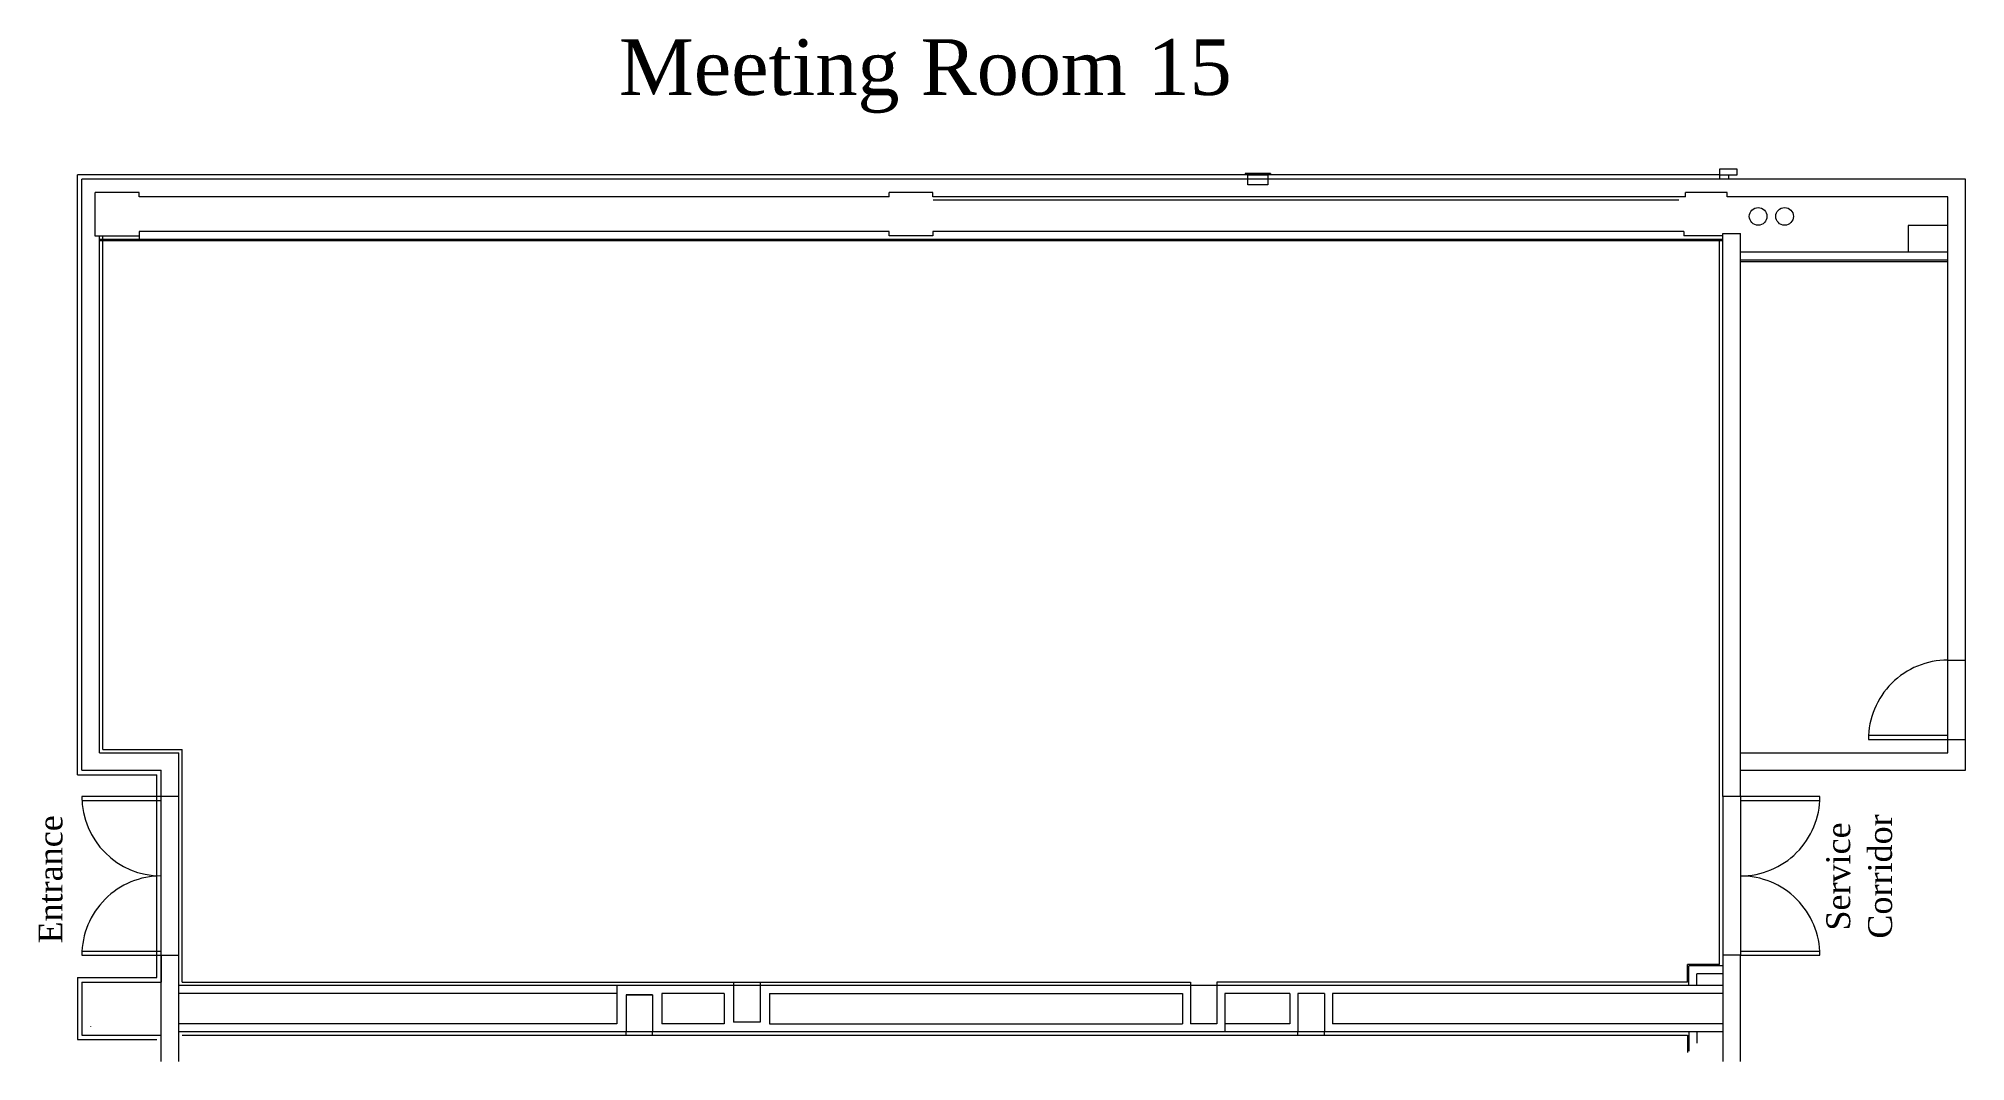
# Model space of a CAD drawing. Header units: inches. Extents: x 797 to 1670, y 8336 to 8800.
import ezdxf

# ---------------------------------------------------------------- set-up
doc = ezdxf.new("R2010")
doc.units = ezdxf.units.IN
doc.header["$LTSCALE"] = 4.8
doc.header["$MEASUREMENT"] = 0
doc.layers.get('0').update_dxf_attribs({"lineweight": 15})
for name, color, linetype, lineweight in [('A-CONC-OPNG', 3, 'Continuous', 15), ('A-DOOR', 2, 'Continuous', 15), ('A-FLOR-HRAL', 5, 'Continuous', 15), ('A-PLMB', 5, 'Continuous', 15), ('A-WALL-FI1H', 25, 'Continuous', 15), ('A-WALL-FNSH', 251, 'Continuous', 15), ('A-WALL-FULL', 7, 'Continuous', 15), ('A-WALL-FULL-ACC', 6, 'Continuous', 15), ('A-WALL-HEAD', 14, 'Continuous', 15), ('A-WALL-JAMB', 2, 'Continuous', 15), ('FSPEQPA', 251, 'Continuous', 15), ('None', 7, 'Continuous', 5), ('P-EQPM', 7, 'Continuous', 15)]:
    doc.layers.add(name, color=color, linetype=linetype, lineweight=lineweight)
doc.styles.add('Times New Roman', font='Times New Roman')
doc.styles.add('Times New Roman (bold)', font='Times New Roman')

# ---------------------------------------------------------------- blocks, each defined once
blk = doc.blocks.new('Group-1')
at = {"color": 7, "linetype": 'Continuous', "lineweight": 15}
blk.add_lwpolyline([(361.41, -130.66), (325.41, -130.66), (325.41, -132.41), (361.41, -132.41, 0.414214), (325.41, -96.41, 0.414214), (361.41, -60.41), (325.41, -60.41), (325.41, -62.16), (361.41, -62.16)], format="xyb", dxfattribs=at)
blk = doc.blocks.new('Group-2-1')
at = {"color": 7, "linetype": 'Continuous', "lineweight": 15}
blk.add_lwpolyline([(-426.59, -62.16), (-390.59, -62.16), (-390.59, -60.41), (-426.59, -60.41), (-426.59, -60.41, 0.414205), (-390.59, -96.41), (-390.59, -96.41, 0.414214), (-426.59, -132.41), (-390.59, -132.41), (-390.59, -130.66), (-426.59, -130.66)], format="xyb", dxfattribs=at)
blk = doc.blocks.new('Group-3-1')
at = {"color": 7, "linetype": 'Continuous', "lineweight": 15}
blk.add_lwpolyline([(419.41, 1.47, 0.414214), (383.41, -34.53), (419.41, -34.53), (419.41, -32.78), (383.41, -32.78)], format="xyb", dxfattribs=at)
blk = doc.blocks.new('FXC')
at = {"layer": 'P-EQPM', "color": 7, "linetype": 'Continuous', "lineweight": 15}
for p, q in [((-5.75, 5), (-5.75, 4.5)), ((5.75, 5), (-5.75, 5)), ((5.75, 4.5), (-5.75, 4.5)), ((5.75, 5), (5.75, 4.5))]:
    blk.add_line(p, q, dxfattribs=at)
blk.add_lwpolyline([(-4.5, 4.5), (4.5, 4.5), (4.5, 0), (-4.5, 0)], close=True, dxfattribs=at)
blk = doc.blocks.new('FX')
at = {"layer": 'FSPEQPA', "color": 7, "rotation": -90}
blk.add_blockref('FXC', (-4.5, 0), dxfattribs=at)
blk = doc.blocks.new('Group-4-1')
at = {"layer": 'A-CONC-OPNG', "color": 7, "linetype": 'Continuous', "lineweight": 15}
blk.add_lwpolyline([(401.41, 186.47), (419.41, 186.47), (419.41, 198.47), (401.41, 198.47)], close=True, dxfattribs=at)
at = {"layer": 'A-PLMB', "color": 7, "linetype": 'Continuous', "lineweight": 15}
for centre in [(333.41, 202.61), (345.41, 202.61)]:
    blk.add_circle(centre, 4, dxfattribs=at)
at = {"layer": 'A-WALL-FI1H', "color": 7, "linetype": 'Continuous', "lineweight": 15}
blk.add_line((-422.59, -164.64), (-422.59, -164.53), dxfattribs=at)
at = {"layer": 'A-WALL-FNSH', "color": 7, "linetype": 'Continuous', "lineweight": 15}
for p, q in [((-428.59, -50.53), (-428.59, 221.47)), ((315.91, 221.47), (-428.59, 221.47)), ((297.41, 209.99), (-40.59, 209.98)), ((-417.09, -39.03), (-417.09, 193.62)), ((-38.59, 191.47), (-418.59, 191.47)), ((317.41, 191.47), (-58.84, 191.47)), ((315.91, 191.47), (297.41, 191.47)), ((315.91, -136.53), (315.91, 191.47)), ((325.41, 182.22), (419.41, 182.22)), ((-417.09, -39.03), (-381.09, -39.03)), ((-381.09, -144.53), (-381.09, -39.03)), ((-428.59, -50.53), (-392.59, -50.53)), ((-392.59, -142.53), (-392.59, -50.53)), ((315.91, -136.53), (301.41, -136.53)), ((301.41, -144.53), (301.41, -136.53)), ((-428.59, -142.53), (-392.59, -142.53)), ((-428.59, -142.53), (-428.59, -170.53)), ((-381.09, -144.53), (76.03, -144.53)), ((-131.09, -144.53), (-131.09, -146.03)), ((-119.09, -144.53), (-119.09, -146.03)), ((76.03, -144.53), (76.03, -146.03)), ((301.41, -144.53), (88.03, -144.53)), ((88.03, -144.53), (88.03, -146.03)), ((-428.59, -170.53), (-392.59, -170.53)), ((-381.09, -168.53), (301.41, -168.53)), ((-179.84, -168.53), (-179.84, -167.03)), ((-167.84, -168.53), (-167.84, -167.03)), ((124.78, -168.53), (124.78, -167.03)), ((136.78, -168.53), (136.78, -167.03)), ((301.41, -168.53), (301.41, -176.53))]:
    blk.add_line(p, q, dxfattribs=at)
at = {"layer": 'A-WALL-FULL', "color": 7, "linetype": 'Continuous', "lineweight": 15}
for p, q in [((-400.59, 193.62), (-418.59, 193.62)), ((-60.59, 195.72), (-400.59, 195.72)), ((-400.59, 195.72), (-400.59, 192.1)), ((-60.59, 193.72), (-60.59, 195.72)), ((-40.84, 193.72), (-60.59, 193.72)), ((-40.84, 195.72), (-40.84, 193.72)), ((299.66, 195.72), (-40.84, 195.72)), ((299.66, 195.72), (299.66, 193.72)), ((317.41, 193.72), (299.66, 193.72)), ((-39.22, 192.1), (-418.59, 192.1)), ((317.41, 192.1), (-58.84, 192.1)), ((317.41, 192.1), (298.03, 192.1)), ((325.41, 186.47), (419.41, 186.47)), ((325.41, 182.85), (419.41, 182.85)), ((317.41, -137.15), (302.03, -137.15)), ((302.03, -146.03), (302.03, -137.15)), ((-124.87, -146.03), (-382.59, -146.03)), ((-184.09, -146.03), (-184.09, -163.4)), ((-131.09, -146.03), (-131.09, -162.78)), ((24.88, -146.03), (-124.87, -146.03)), ((-119.09, -146.03), (-119.09, -162.78)), ((317.41, -146.03), (24.88, -146.03)), ((76.03, -146.03), (76.03, -163.4)), ((88.03, -146.03), (88.03, -163.4)), ((317.41, -140.78), (305.66, -140.78)), ((305.66, -146.03), (305.66, -140.78)), ((-184.09, -149.65), (-382.59, -149.65)), ((-179.84, -150.28), (-179.84, -167.03)), ((-179.84, -150.28), (-167.84, -150.28)), ((-167.84, -150.28), (-179.84, -150.28)), ((-167.84, -150.28), (-167.84, -167.03)), ((-135.34, -149.65), (-163.59, -149.65)), ((-163.59, -149.65), (-163.59, -163.4)), ((-135.34, -149.65), (-135.34, -163.4)), ((-114.84, -149.65), (-114.84, -163.4)), ((-114.84, -149.65), (72.41, -149.65)), ((72.41, -149.65), (72.41, -163.4)), ((91.66, -149.65), (91.66, -167.03)), ((121.16, -149.65), (91.66, -149.65)), ((121.16, -149.65), (121.16, -163.4)), ((124.78, -149.65), (124.78, -167.03)), ((136.78, -149.65), (124.78, -149.65)), ((136.78, -149.65), (124.78, -149.65)), ((136.78, -149.65), (136.78, -167.03)), ((317.41, -149.65), (140.41, -149.65)), ((140.41, -149.65), (140.41, -163.4)), ((-184.09, -163.4), (-382.59, -163.4)), ((-135.34, -163.4), (-163.59, -163.4)), ((-119.09, -162.78), (-131.09, -162.78)), ((-114.84, -163.4), (72.41, -163.4)), ((88.03, -163.4), (76.03, -163.4)), ((121.16, -163.4), (91.66, -163.4)), ((317.41, -163.4), (140.41, -163.4)), ((-129.12, -167.03), (-382.59, -167.03)), ((40.5, -167.03), (-129.12, -167.03)), ((317.41, -167.03), (40.5, -167.03)), ((302.03, -167.03), (302.03, -175.9)), ((305.66, -167.03), (305.66, -172.28))]:
    blk.add_line(p, q, dxfattribs=at)
at = {"layer": 'A-WALL-FULL-ACC', "color": 7, "linetype": 'Continuous', "lineweight": 15}
for p, q in [((427.41, 219.47), (-426.59, 219.47)), ((-426.59, -48.53), (-426.59, 219.47)), ((315.91, 221.48), (315.91, 219.48)), ((319.91, 221.48), (319.91, 219.48)), ((427.41, 1.47), (427.41, 219.47)), ((-420.59, 193.62), (-420.59, 213.47)), ((-400.59, 213.47), (-420.59, 213.47)), ((-400.59, 211.47), (-400.59, 213.47)), ((-60.59, 211.48), (-400.59, 211.47)), ((-40.84, 213.47), (-60.59, 213.47)), ((-60.59, 211.48), (-60.59, 213.47)), ((-40.84, 211.48), (-40.84, 213.47)), ((300.41, 211.49), (-40.84, 211.48)), ((319.41, 213.49), (300.41, 213.49)), ((300.41, 211.49), (300.41, 213.49)), ((319.41, 211.49), (319.41, 213.49)), ((419.41, 211.49), (319.41, 211.49)), ((419.41, 1.47), (419.41, 211.49)), ((-418.59, 193.62), (-420.59, 193.62)), ((-418.59, -40.53), (-418.59, 193.62)), ((317.41, -60.41), (317.41, 194.84)), ((317.41, 194.84), (325.41, 194.84)), ((325.41, -60.41), (325.41, 194.84)), ((419.41, 1.47), (427.41, 1.47)), ((419.41, 1.47), (427.41, 1.47)), ((419.41, -40.53), (419.41, -34.53)), ((419.41, -34.53), (427.41, -34.53)), ((419.41, -34.53), (427.41, -34.53)), ((427.41, -48.53), (427.41, -34.53)), ((-418.59, -40.53), (-382.59, -40.53)), ((-382.59, -60.41), (-382.59, -40.53)), ((325.41, -40.53), (419.41, -40.53)), ((-426.59, -48.53), (-390.59, -48.53)), ((-390.59, -60.41), (-390.59, -48.53)), ((325.41, -48.53), (427.41, -48.53)), ((-382.59, -60.41), (-390.59, -60.41)), ((325.41, -60.41), (317.41, -60.41)), ((-390.59, -132.41), (-382.59, -132.41)), ((-390.59, -132.41), (-390.59, -144.53)), ((-390.59, -180.53), (-390.59, -132.41)), ((-382.59, -144.53), (-382.59, -132.41)), ((325.41, -132.41), (317.41, -132.41)), ((317.41, -132.41), (317.41, -180.53)), ((325.41, -144.53), (325.41, -132.41)), ((-426.59, -144.53), (-390.59, -144.53)), ((-426.59, -144.53), (-426.59, -168.53)), ((-382.59, -168.53), (-382.59, -144.53)), ((325.41, -168.53), (325.41, -144.53)), ((-382.59, -180.53), (-382.59, -160.53)), ((-426.59, -168.53), (-390.59, -168.53)), ((325.41, -180.53), (325.41, -168.53))]:
    blk.add_line(p, q, dxfattribs=at)
at = {"layer": 'A-WALL-HEAD', "color": 7, "linetype": 'Continuous', "lineweight": 15}
for p, q in [((419.41, -34.53), (419.41, 1.47)), ((427.41, -34.53), (427.41, 1.47)), ((-390.59, -132.41), (-390.59, -60.41)), ((-382.59, -132.41), (-382.59, -60.41)), ((317.41, -60.41), (317.41, -132.41)), ((325.41, -60.41), (325.41, -132.41))]:
    blk.add_line(p, q, dxfattribs=at)
at = {"layer": 'A-WALL-JAMB', "color": 7, "linetype": 'Continuous', "lineweight": 15}
blk.add_lwpolyline([(323.91, 223.98), (315.91, 223.98), (315.91, 221.48), (323.91, 221.48)], close=True, dxfattribs=at)
at = {"layer": 'A-DOOR', "color": 7}
for name in ['Group-3-1', 'Group-2-1', 'Group-1']:
    blk.add_blockref(name, (0, 0), dxfattribs=at)
at = {"layer": 'P-EQPM', "color": 7, "rotation": 90}
blk.add_blockref('FX', (106.6, 221.47), dxfattribs=at)

msp = doc.modelspace()

# ---------------------------------------------------------------- block references
at = {"layer": 'None', "color": 7}
msp.add_blockref('Group-4-1', (1243.03, 8516.69), dxfattribs=at)

# ---------------------------------------------------------------- texts
at = {"layer": 'A-FLOR-HRAL', "color": 7, "insert": (1059.94, 8799.63), "char_height": 25.2778, "attachment_point": 1, "line_spacing_factor": 1.049861, "style": 'Times New Roman (bold)'}
msp.add_mtext('Meeting Room 15', dxfattribs=at)
at = {"layer": 'A-FLOR-HRAL', "color": 7, "char_height": 10.833, "rotation": 90, "line_spacing_factor": 1.049861, "style": 'Times New Roman'}
for s, insert, attachment_point in [('Entrance', (796.8, 8389.65), 1), ('Service \\PCorridor', (1607.34, 8420.03), 2)]:
    msp.add_mtext(s, dxfattribs=dict(at, insert=insert, attachment_point=attachment_point))

doc.saveas('drawing.dxf')
